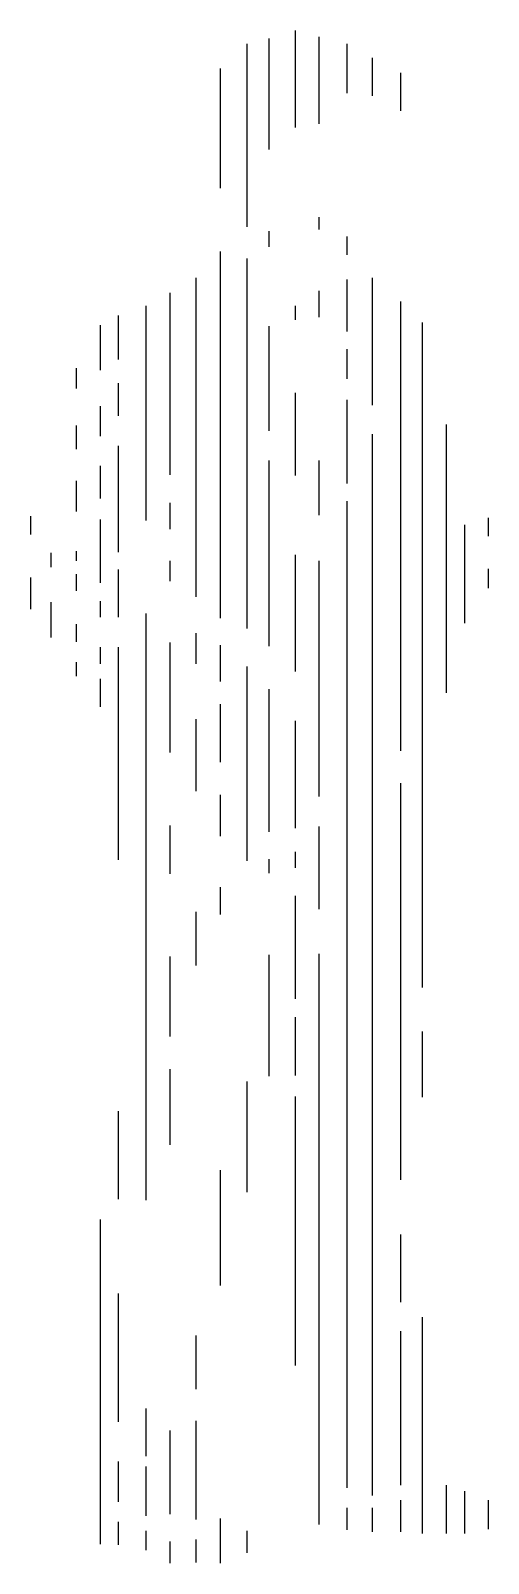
# Model space of a CAD drawing. Extents: x 13331 to 13784, y 12706 to 14222.
import ezdxf

# ---------------------------------------------------------------- set-up
doc = ezdxf.new("R2010")
doc.units = 0
doc.header["$LTSCALE"] = 1270
doc.header["$MEASUREMENT"] = 0
doc.layers.get('0').update_dxf_attribs({"linetype": 'CONTINUOUS'})

msp = doc.modelspace()

# ---------------------------------------------------------------- linework, layer by layer
at = {"linetype": 'CONTINUOUS'}
for p, q in [((13544.7, 14208.9), (13544.7, 14028)), ((13566.4, 14214.2), (13566.4, 14104.5)), ((13592.5, 14222), (13592.5, 14126.3)), ((13616, 14215.9), (13616, 14129.8)), ((13643.9, 14208.9), (13643.9, 14160.2)), ((13669.1, 14157.6), (13669.1, 14195)), ((13518.6, 14066.3), (13518.6, 14184.6)), ((13696.9, 14180.2), (13696.9, 14142.8)), ((13616, 14037.5), (13616, 14025.4)), ((13566.4, 14023.6), (13566.4, 14008)), ((13643.9, 14018.4), (13643.9, 14000.1)), ((13518.6, 13640.8), (13518.6, 14003.6)), ((13544.7, 13996.7), (13544.7, 13630.4)), ((13494.2, 13977.5), (13494.2, 13661.7)), ((13643.9, 13975.8), (13643.9, 13924.4)), ((13669.1, 13851.4), (13669.1, 13977.5)), ((13469, 13782.6), (13469, 13962.7)), ((13616, 13964.5), (13616, 13938.4)), ((13696.9, 13954), (13696.9, 13509.5)), ((13417.7, 13896.6), (13417.7, 13940.1)), ((13444.6, 13949.7), (13444.6, 13737.4)), ((13592.5, 13949.7), (13592.5, 13935.8)), ((13399.4, 13930.5), (13399.4, 13886.2)), ((13566.4, 13929.7), (13566.4, 13826.1)), ((13718.7, 13275.4), (13718.7, 13933.1)), ((13643.9, 13907), (13643.9, 13877.5)), ((13375.9, 13887.9), (13375.9, 13867.9)), ((13417.7, 13840.9), (13417.7, 13873.1)), ((13592.5, 13863.5), (13592.5, 13781.8)), ((13399.4, 13850.5), (13399.4, 13820.9)), ((13643.9, 13856.6), (13643.9, 13773.9)), ((13375.9, 13831.4), (13375.9, 13807.9)), ((13742.2, 13832.2), (13742.2, 13566.9)), ((13669.1, 12772.6), (13669.1, 13822.7)), ((13417.7, 13706.1), (13417.7, 13811.3)), ((13399.4, 13791.3), (13399.4, 13759.1)), ((13566.4, 13796.6), (13566.4, 13613)), ((13616, 13796.6), (13616, 13742.6)), ((13375.9, 13776.5), (13375.9, 13746.1)), ((13469, 13728.7), (13469, 13754.8)), ((13643.9, 13756.5), (13643.9, 12780.4)), ((13330.7, 13741.7), (13330.7, 13723.5)), ((13783.9, 13740), (13783.9, 13721.7)), ((13399.4, 13738.3), (13399.4, 13675.6)), ((13760.5, 13635.6), (13760.5, 13733)), ((13350.7, 13705.2), (13350.7, 13691.3)), ((13375.9, 13706.9), (13375.9, 13697.4)), ((13469, 13677.4), (13469, 13697.4)), ((13592.5, 13703.5), (13592.5, 13587.8)), ((13616, 13697.4), (13616, 13464.2)), ((13330.7, 13680.8), (13330.7, 13649.5)), ((13375.9, 13684.3), (13375.9, 13667.8)), ((13417.7, 13641.7), (13417.7, 13688.7)), ((13783.9, 13689.5), (13783.9, 13670.4)), ((13350.7, 13656.5), (13350.7, 13621.7)), ((13399.4, 13657.4), (13399.4, 13641.7)), ((13375.9, 13634.7), (13375.9, 13617.3)), ((13444.6, 13645.2), (13444.6, 13064.9)), ((13494.2, 13626), (13494.2, 13595.6)), ((13399.4, 13612.1), (13399.4, 13595.6)), ((13417.7, 13401.6), (13417.7, 13612.1)), ((13469, 13507.7), (13469, 13616.5)), ((13518.6, 13578.2), (13518.6, 13613.9)), ((13375.9, 13597.3), (13375.9, 13583.4)), ((13544.7, 13593), (13544.7, 13400.7)), ((13399.4, 13580.8), (13399.4, 13553)), ((13566.4, 13570.4), (13566.4, 13429.4)), ((13518.6, 13498.1), (13518.6, 13555.6)), ((13494.2, 13540.8), (13494.2, 13469.4)), ((13592.5, 13539), (13592.5, 13432.9)), ((13518.6, 13425.1), (13518.6, 13466)), ((13696.9, 13477.3), (13696.9, 13084.9)), ((13469, 13387.7), (13469, 13435.5)), ((13616, 13434.6), (13616, 13352.9)), ((13592.5, 13409.4), (13592.5, 13393.7)), ((13566.4, 13402.4), (13566.4, 13388.5)), ((13518.6, 13347.6), (13518.6, 13374.6)), ((13592.5, 13365.9), (13592.5, 13264.1)), ((13494.2, 13350.2), (13494.2, 13297.2)), ((13469, 13226.7), (13469, 13305.9)), ((13566.4, 13307.6), (13566.4, 13187.6)), ((13616, 13308.5), (13616, 12743.9)), ((13592.5, 13245.8), (13592.5, 13188.4)), ((13718.7, 13166.7), (13718.7, 13231.9)), ((13469, 13119.7), (13469, 13194.5)), ((13544.7, 13182.3), (13544.7, 13072.7)), ((13592.5, 13167.5), (13592.5, 12901.3)), ((13417.7, 13065.8), (13417.7, 13152.8)), ((13518.6, 12980.5), (13518.6, 13094.5)), ((13399.4, 13045.7), (13399.4, 12724.7)), ((13696.9, 13031), (13696.9, 12964)), ((13417.7, 12845.6), (13417.7, 12972.7)), ((13696.9, 12935.3), (13696.9, 12783)), ((13718.7, 12735.2), (13718.7, 12949.2)), ((13494.2, 12930.9), (13494.2, 12877.8)), ((13444.6, 12858.7), (13444.6, 12811.7)), ((13494.2, 12846.5), (13494.2, 12749.1)), ((13469, 12754.3), (13469, 12836.9)), ((13417.7, 12766.5), (13417.7, 12806.5)), ((13444.6, 12801.3), (13444.6, 12752.6)), ((13696.9, 12768.2), (13696.9, 12736.9)), ((13742.2, 12783), (13742.2, 12735.2)), ((13760.5, 12735.2), (13760.5, 12776.9)), ((13783.9, 12768.2), (13783.9, 12739.5)), ((13643.9, 12760.4), (13643.9, 12738.6)), ((13669.1, 12736.9), (13669.1, 12760.4)), ((13417.7, 12723.8), (13417.7, 12746.5)), ((13518.6, 12705.6), (13518.6, 12749.9)), ((13444.6, 12737.8), (13444.6, 12718.6)), ((13469, 12705.6), (13469, 12727.3)), ((13494.2, 12729.1), (13494.2, 12706.4)), ((13544.7, 12737.8), (13544.7, 12716))]:
    msp.add_line(p, q, dxfattribs=at)

doc.saveas('drawing.dxf')
